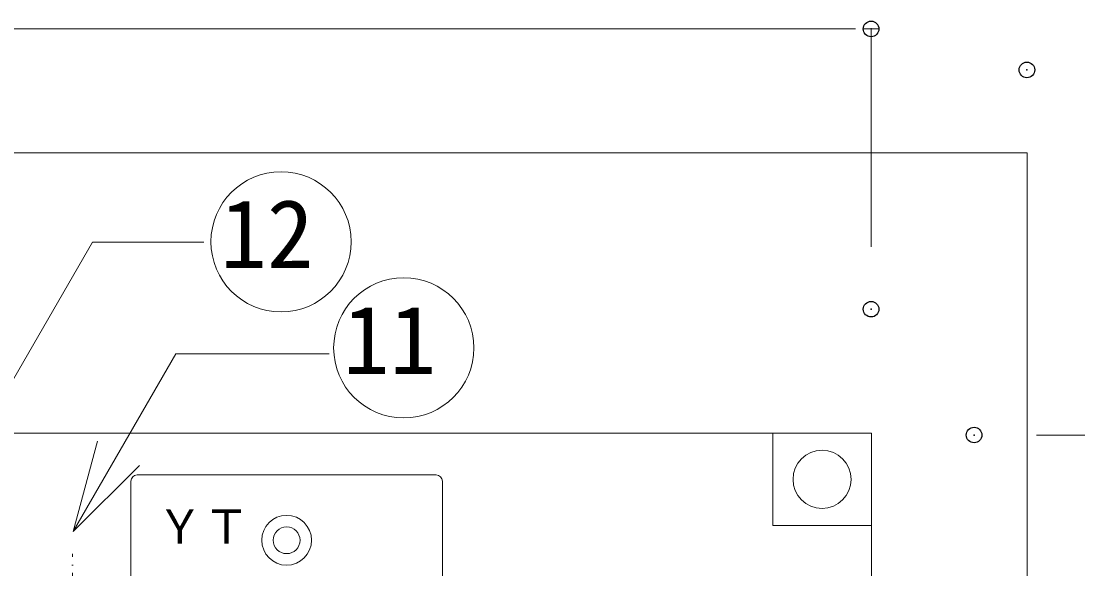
# Model space of a CAD drawing. Units: millimetres, scale not verified. Extents: x -79689 to 6276, y -2774 to 2774.
# Drawn here: x 620.5 to 959.6, y 548.8 to 724.7 of the extents above; entities that cross this region are included whole.
import ezdxf
from ezdxf.enums import TextEntityAlignment as Align

# ---------------------------------------------------------------- set-up
doc = ezdxf.new("R2010")
doc.units = ezdxf.units.MM
doc.header["$LTSCALE"] = 10
doc.header["$PDMODE"] = 32
doc.header["$PDSIZE"] = 5
doc.linetypes.add('USER5', pattern=[1.01, 0.5, -0.25, 0.01, -0.25])
for name, color, linetype, lineweight in [('0-0_0', 7, 'Continuous', 18), ('0-3_moji', 7, 'Continuous', 18), ('1-0', 7, 'Continuous', 18)]:
    doc.layers.add(name, color=color, linetype=linetype, lineweight=lineweight)
doc.layers.add('0-2_Defpoints', color=7, linetype='Continuous')
doc.styles.add('ＭＳ ゴシック', font='')
doc.styles.get('ＭＳ ゴシック').set_extended_font_data('MS Gothic')

# ---------------------------------------------------------------- blocks, each defined once
blk = doc.blocks.new('D13')
at = {"layer": '0-2_Defpoints'}
blk.add_point((40489.44, 24466), dxfattribs=at)
blk = doc.blocks.new('_Dot')
at = {"layer": '0-0_0'}
for p, q in [((-0.5, 0), (-1, 0)), ((0.25, 0), (-0.25, 0))]:
    blk.add_line(p, q, dxfattribs=at)
blk.add_circle((0, 0), 0.25, dxfattribs=at)
blk = doc.blocks.new('D14')
at = {"layer": '0-0_0'}
for p, q in [((39749.44, 24479.16), (40429.44, 24479.16)), ((40439.44, 24409.16), (40439.44, 24479.16))]:
    blk.add_line(p, q, dxfattribs=at)
at = {"layer": '0-2_Defpoints'}
for p in [(40439.44, 24479.16), (40439.44, 24389.16)]:
    blk.add_point(p, dxfattribs=at)
at = {"layer": '0-0_0', "xscale": 10, "yscale": 10}
blk.add_blockref('_Dot', (40439.44, 24479.16), dxfattribs=at)
blk = doc.blocks.new('D15')
at = {"layer": '0-0_0'}
blk.add_line((40492.5, 24348.76), (40585.34, 24348.76), dxfattribs=at)
at = {"layer": '0-2_Defpoints'}
blk.add_point((40472.5, 24348.76), dxfattribs=at)

msp = doc.modelspace()

# ---------------------------------------------------------------- linework, layer by layer
at = {"layer": '0-3_moji'}
for q in [(644.98, 589.82), (658.43, 582.06)]:
    msp.add_line((637.21, 560.85), q, dxfattribs=at)
for points in [[(597.16, 573.81), (643.32, 653.77), (679.09, 653.77)], [(637.21, 560.85), (670.13, 617.86), (719.3, 617.86)]]:
    msp.add_lwpolyline(points, dxfattribs=at)
for centre in [(703.89, 653.86), (743.27, 619.81)]:
    msp.add_circle(centre, 22.5, dxfattribs=at)
at = {"layer": '1-0', "color": 3}
for p, q in [((943.35, 682.43), (143.35, 682.43)), ((943.35, -157.57), (943.35, 682.43)), ((893.35, 592.43), (193.35, 592.43)), ((861.72, 562.76), (861.72, 592.43)), ((861.72, 592.43), (893.35, 592.43)), ((893.35, 592.43), (893.35, 562.76)), ((893.35, -107.57), (893.35, 592.43)), ((893.35, 562.76), (861.72, 562.76))]:
    msp.add_line(p, q, dxfattribs=at)
at = {"layer": '1-0', "color": 4}
msp.add_line((893.35, 591.83), (893.35, 520.57), dxfattribs=at)
at = {"layer": '1-0'}
for p, q in [((655.68, 577.03), (655.68, 410.03)), ((753.68, 579.03), (657.68, 579.03)), ((755.68, 577.03), (755.68, 410.03))]:
    msp.add_line(p, q, dxfattribs=at)
at = {"layer": '1-0', "color": 3, "linetype": 'USER5'}
msp.add_line((636.95, 391.06), (636.95, 553.66), dxfattribs=at)
at = {"layer": '1-0', "color": 3}
msp.add_circle((877.53, 577.59), 9.32, dxfattribs=at)
at = {"layer": '1-0'}
for radius in [8, 4.3]:
    msp.add_circle((705.68, 558.03), radius, dxfattribs=at)
for centre, start, end in [((657.68, 577.03), 90, 180), ((753.68, 577.03), 0, 90)]:
    msp.add_arc(centre, 2, start, end, dxfattribs=at)

# ---------------------------------------------------------------- block references
at = {"layer": '0-0_0'}
for name in ['D13', 'D14', 'D15']:
    msp.add_blockref(name, (-39546.17, -23756.94), dxfattribs=at)

# ---------------------------------------------------------------- texts
at = {"layer": '0-3_moji', "style": 'ＭＳ ゴシック'}
for s, p in [('12', (684.4, 638.86)), ('11', (723.78, 604.81))]:
    msp.add_text(s, height=21.99, dxfattribs=at).set_placement(p, align=Align.BOTTOM_LEFT)
at = {"layer": '1-0', "style": 'ＭＳ ゴシック'}
msp.add_text('ＹＴ', height=11, dxfattribs=at).set_placement((663.9, 553.66), align=Align.BOTTOM_LEFT)

doc.saveas('drawing.dxf')
